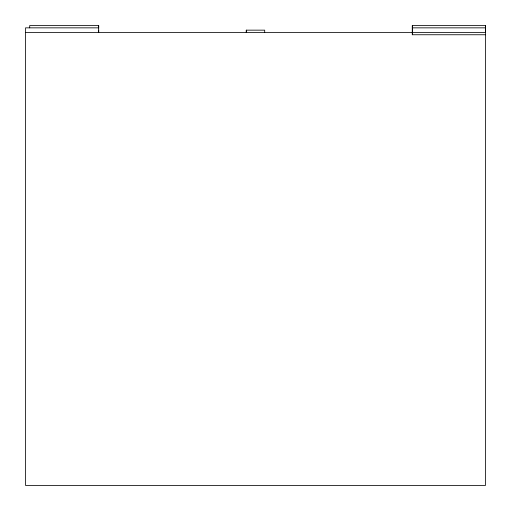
<?xml version="1.0" encoding="UTF-8"?>
<svg xmlns="http://www.w3.org/2000/svg" width="511" height="511" viewBox="0 0 511 511"><rect width="100%" height="100%" fill="white"/><g stroke="black" fill="none" stroke-linecap="round" stroke-linejoin="round"><path stroke-width="0.77" d="M29.695 27.856L29.695 25.55L98.674 25.55L98.674 32.455L98.674 30.155M485.444 34.754L412.326 34.748L412.326 25.55L485.444 25.55L485.444 32.455M412.326 27.856L485.444 27.85M246.302 30.155L246.302 32.455L246.302 30.155L264.698 30.155L264.698 32.455M25.556 32.455L485.444 32.455M485.444 25.55L485.444 485.45L25.556 485.45L25.556 27.85L98.674 27.85L98.674 25.55M412.326 25.55L412.326 34.748"/></g></svg>
